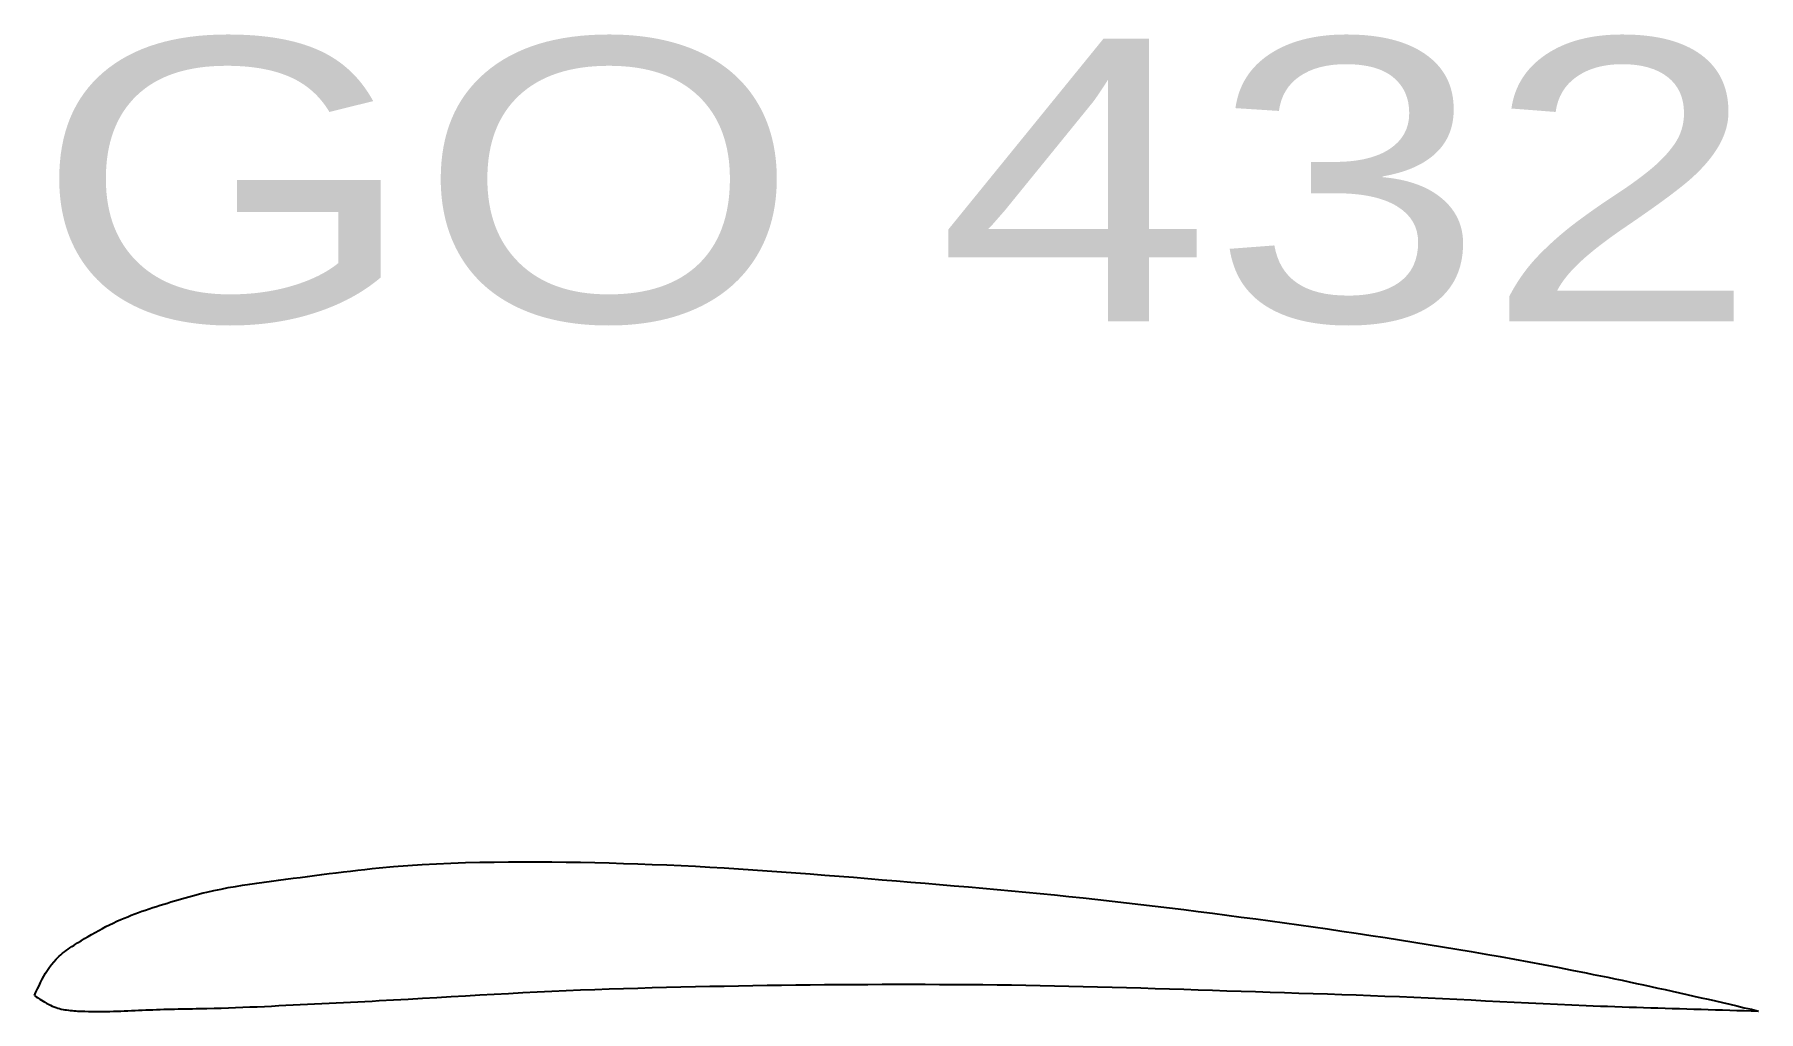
# Model space of a CAD drawing. Extents: x 0.04 to 8.04, y 0.29 to 4.82.
import ezdxf
from ezdxf.enums import TextEntityAlignment as Align

# ---------------------------------------------------------------- set-up
doc = ezdxf.new("R2010")
doc.units = 0
doc.layers.get('0').update_dxf_attribs({"linetype": 'CONTINUOUS'})

msp = doc.modelspace()

# ---------------------------------------------------------------- linework, layer by layer
at = {"color": 3, "linetype": 'CONTINUOUS'}
msp.add_lwpolyline([(0.0404, 0.3632), (0.0473, 0.3784), (0.0543, 0.3936), (0.0615, 0.4086), (0.0688, 0.4235), (0.0763, 0.4382), (0.0841, 0.4527), (0.0923, 0.4668), (0.1008, 0.4806), (0.1099, 0.494), (0.1195, 0.5069), (0.1296, 0.5193), (0.1404, 0.5312), (0.1477, 0.5385), (0.1552, 0.5456), (0.163, 0.5524), (0.1711, 0.5591), (0.1793, 0.5656), (0.1877, 0.5719), (0.1962, 0.578), (0.2049, 0.5841), (0.2137, 0.59), (0.2225, 0.5958), (0.2314, 0.6015), (0.2404, 0.6072), (0.2566, 0.6173), (0.2729, 0.6272), (0.2893, 0.637), (0.3057, 0.6466), (0.3222, 0.656), (0.3388, 0.6651), (0.3554, 0.6741), (0.3722, 0.6828), (0.3891, 0.6913), (0.4061, 0.6995), (0.4232, 0.7075), (0.4404, 0.7152), (0.4566, 0.7221), (0.473, 0.7289), (0.4894, 0.7354), (0.5059, 0.7417), (0.5225, 0.7479), (0.5392, 0.7538), (0.556, 0.7597), (0.5728, 0.7654), (0.5896, 0.771), (0.6065, 0.7764), (0.6234, 0.7818), (0.6404, 0.7872), (0.6569, 0.7923), (0.6735, 0.7974), (0.6901, 0.8025), (0.7067, 0.8074), (0.7233, 0.8123), (0.74, 0.8171), (0.7566, 0.8217), (0.7733, 0.8263), (0.79, 0.8307), (0.8068, 0.835), (0.8236, 0.8392), (0.8404, 0.8432), (0.8733, 0.8506), (0.9063, 0.8574), (0.9394, 0.8637), (0.9726, 0.8696), (1.0059, 0.8751), (1.0393, 0.8802), (1.0727, 0.8851), (1.1062, 0.8898), (1.1397, 0.8942), (1.1733, 0.8986), (1.2068, 0.9029), (1.2404, 0.9072), (1.2737, 0.9115), (1.307, 0.9158), (1.3404, 0.9201), (1.3737, 0.9244), (1.407, 0.9286), (1.4403, 0.9328), (1.4736, 0.9368), (1.5069, 0.9408), (1.5403, 0.9447), (1.5736, 0.9483), (1.607, 0.9519), (1.6403, 0.9552), (1.7067, 0.9611), (1.7732, 0.9663), (1.8397, 0.9707), (1.9063, 0.9743), (1.973, 0.9773), (2.0397, 0.9797), (2.1064, 0.9814), (2.1732, 0.9827), (2.24, 0.9834), (2.3067, 0.9837), (2.3735, 0.9836), (2.4403, 0.9832), (2.5071, 0.9824), (2.5738, 0.9814), (2.6405, 0.98), (2.7072, 0.9784), (2.7739, 0.9764), (2.8406, 0.9742), (2.9072, 0.9717), (2.9739, 0.9689), (3.0405, 0.9659), (3.1071, 0.9626), (3.1737, 0.959), (3.2403, 0.9552), (3.307, 0.9511), (3.3737, 0.9468), (3.4404, 0.9422), (3.5071, 0.9375), (3.5737, 0.9326), (3.6404, 0.9275), (3.707, 0.9223), (3.7737, 0.917), (3.8403, 0.9117), (3.907, 0.9062), (3.9736, 0.9007), (4.0402, 0.8952), (4.107, 0.8896), (4.1737, 0.8841), (4.2404, 0.8785), (4.3071, 0.8728), (4.3738, 0.867), (4.4404, 0.8612), (4.5071, 0.8552), (4.5738, 0.8492), (4.6404, 0.8429), (4.707, 0.8365), (4.7736, 0.83), (4.8402, 0.8232), (4.907, 0.8162), (4.9737, 0.8089), (5.0405, 0.8015), (5.1072, 0.7939), (5.1739, 0.7861), (5.2405, 0.7781), (5.3072, 0.77), (5.3738, 0.7617), (5.4404, 0.7532), (5.507, 0.7447), (5.5736, 0.736), (5.6402, 0.7272), (5.7069, 0.7182), (5.7737, 0.7092), (5.8404, 0.7), (5.9072, 0.6908), (5.9739, 0.6813), (6.0405, 0.6718), (6.1072, 0.6621), (6.1738, 0.6522), (6.2405, 0.6422), (6.307, 0.6321), (6.3736, 0.6217), (6.4401, 0.6112), (6.507, 0.6004), (6.5738, 0.5895), (6.6406, 0.5783), (6.7074, 0.5669), (6.7741, 0.5553), (6.8408, 0.5436), (6.9075, 0.5315), (6.9741, 0.5193), (7.0407, 0.5068), (7.1072, 0.4941), (7.1737, 0.4812), (7.2401, 0.468), (7.2735, 0.4613), (7.3069, 0.4545), (7.3403, 0.4476), (7.3736, 0.4407), (7.407, 0.4337), (7.4403, 0.4267), (7.4737, 0.4196), (7.507, 0.4124), (7.5403, 0.4052), (7.5736, 0.3979), (7.6068, 0.3906), (7.6401, 0.3832), (7.6735, 0.3757), (7.7068, 0.3682), (7.7402, 0.3606), (7.7735, 0.353), (7.8069, 0.3454), (7.8402, 0.3377), (7.8735, 0.33), (7.9068, 0.3223), (7.9402, 0.3145), (7.9735, 0.3067), (8.0068, 0.299), (8.0401, 0.2912)], dxfattribs=at)
at = {"color": 1, "linetype": 'CONTINUOUS'}
msp.add_lwpolyline([(0.0404, 0.3632), (0.0484, 0.3577), (0.0565, 0.3523), (0.0646, 0.3469), (0.0727, 0.3417), (0.0808, 0.3365), (0.0891, 0.3316), (0.0974, 0.3268), (0.1057, 0.3223), (0.1142, 0.318), (0.1228, 0.3141), (0.1315, 0.3105), (0.1404, 0.3072), (0.1483, 0.3047), (0.1564, 0.3024), (0.1645, 0.3004), (0.1728, 0.2987), (0.1811, 0.2972), (0.1895, 0.2959), (0.1979, 0.2948), (0.2063, 0.2938), (0.2148, 0.293), (0.2233, 0.2923), (0.2319, 0.2917), (0.2404, 0.2912), (0.2572, 0.2904), (0.274, 0.2897), (0.2907, 0.2892), (0.3074, 0.289), (0.3241, 0.2888), (0.3407, 0.2889), (0.3573, 0.289), (0.374, 0.2893), (0.3906, 0.2896), (0.4072, 0.2901), (0.4238, 0.2906), (0.4404, 0.2912), (0.457, 0.2918), (0.4737, 0.2925), (0.4903, 0.2932), (0.507, 0.2939), (0.5236, 0.2946), (0.5403, 0.2954), (0.557, 0.2961), (0.5737, 0.2968), (0.5903, 0.2974), (0.607, 0.2981), (0.6237, 0.2987), (0.6404, 0.2992), (0.657, 0.2997), (0.6737, 0.3001), (0.6904, 0.3005), (0.7071, 0.3008), (0.7237, 0.3011), (0.7404, 0.3014), (0.7571, 0.3017), (0.7737, 0.302), (0.7904, 0.3022), (0.807, 0.3025), (0.8237, 0.3029), (0.8404, 0.3032), (0.8737, 0.304), (0.9071, 0.3049), (0.9404, 0.306), (0.9737, 0.3072), (1.0071, 0.3085), (1.0404, 0.3099), (1.0737, 0.3113), (1.1071, 0.3128), (1.1404, 0.3144), (1.1737, 0.316), (1.207, 0.3176), (1.2404, 0.3192), (1.2737, 0.3208), (1.307, 0.3224), (1.3404, 0.3241), (1.3737, 0.3257), (1.407, 0.3273), (1.4404, 0.3289), (1.4737, 0.3306), (1.507, 0.3323), (1.5404, 0.334), (1.5737, 0.3357), (1.607, 0.3374), (1.6403, 0.3392), (1.707, 0.3428), (1.7737, 0.3466), (1.8403, 0.3504), (1.907, 0.3543), (1.9736, 0.3581), (2.0403, 0.362), (2.1069, 0.3658), (2.1736, 0.3695), (2.2403, 0.3732), (2.3069, 0.3767), (2.3736, 0.38), (2.4403, 0.3832), (2.5069, 0.3861), (2.5736, 0.3889), (2.6402, 0.3914), (2.7069, 0.3937), (2.7735, 0.3959), (2.8402, 0.3979), (2.9069, 0.3998), (2.9735, 0.4015), (3.0402, 0.4031), (3.1069, 0.4046), (3.1736, 0.4059), (3.2403, 0.4072), (3.3069, 0.4084), (3.3736, 0.4095), (3.4403, 0.4105), (3.5069, 0.4114), (3.5736, 0.4122), (3.6402, 0.4129), (3.7069, 0.4136), (3.7736, 0.4141), (3.8402, 0.4145), (3.9069, 0.4149), (3.9736, 0.4151), (4.0402, 0.4152), (4.1069, 0.4152), (4.1736, 0.4151), (4.2402, 0.4149), (4.3069, 0.4145), (4.3736, 0.4141), (4.4403, 0.4135), (4.5069, 0.4128), (4.5736, 0.412), (4.6402, 0.411), (4.7069, 0.4099), (4.7736, 0.4086), (4.8402, 0.4072), (4.9069, 0.4056), (4.9736, 0.404), (5.0402, 0.4022), (5.1069, 0.4002), (5.1736, 0.3983), (5.2402, 0.3962), (5.3069, 0.3941), (5.3735, 0.3919), (5.4402, 0.3897), (5.5069, 0.3875), (5.5735, 0.3854), (5.6402, 0.3832), (5.7068, 0.3811), (5.7735, 0.379), (5.8402, 0.3769), (5.9069, 0.3747), (5.9735, 0.3726), (6.0402, 0.3704), (6.1069, 0.3681), (6.1735, 0.3658), (6.2402, 0.3633), (6.3069, 0.3608), (6.3735, 0.3581), (6.4401, 0.3552), (6.5068, 0.3522), (6.5735, 0.349), (6.6401, 0.3458), (6.7068, 0.3424), (6.7735, 0.339), (6.8401, 0.3356), (6.9068, 0.3323), (6.9734, 0.3289), (7.0401, 0.3257), (7.1068, 0.3226), (7.1734, 0.3196), (7.2401, 0.3168), (7.2734, 0.3155), (7.3068, 0.3142), (7.3401, 0.313), (7.3734, 0.3118), (7.4068, 0.3106), (7.4401, 0.3095), (7.4734, 0.3084), (7.5068, 0.3073), (7.5401, 0.3063), (7.5734, 0.3052), (7.6068, 0.3042), (7.6401, 0.3032), (7.6734, 0.3022), (7.7068, 0.3012), (7.7401, 0.3002), (7.7734, 0.2992), (7.8068, 0.2982), (7.8401, 0.2972), (7.8734, 0.2962), (7.9068, 0.2952), (7.9401, 0.2942), (7.9734, 0.2932), (8.0067, 0.2922), (8.0401, 0.2912)], dxfattribs=at)

# ---------------------------------------------------------------- texts
at = {"color": 7}
msp.add_text('GO 432', height=1.3124, dxfattribs=at).set_placement((0.0404, 3.4911), (8.0401, 3.4911), align=Align.FIT)

doc.saveas('drawing.dxf')
